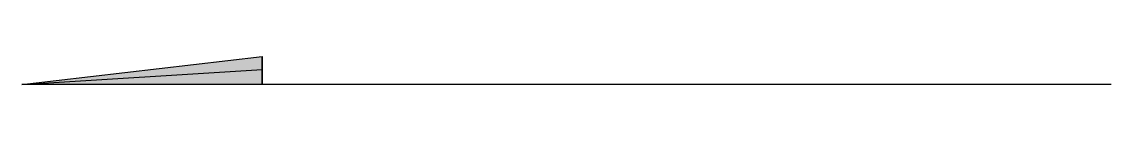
# Model space of a CAD drawing. Extents: x -10 to 10, y 0 to 0.5.
import ezdxf

# ---------------------------------------------------------------- set-up
doc = ezdxf.new("R2010")
doc.units = 0
doc.layers.get('0').update_dxf_attribs({"linetype": 'CONTINUOUS'})
doc.layers.add('地形线', color=7, linetype='CONTINUOUS')

msp = doc.modelspace()

# ---------------------------------------------------------------- hatches: boundary and pattern name
msp.add_hatch(color=7).paths.add_polyline_path([(-5.589, 0), (-5.589, 0.52), (-10, 0)])

# ---------------------------------------------------------------- linework, layer by layer
for points in [[(-10, 0), (-5.589, 0.52), (-5.589, 0)], [(-5.589, 0.52), (-5.589, 0)]]:
    msp.add_lwpolyline(points, close=True)
at = {"layer": '地形线', "color": 7, "linetype": 'Continuous'}
msp.add_line((-10, 0), (-5.589, 0.278), dxfattribs=at)
at = {"layer": '地形线', "color": 7}
msp.add_line((10, 0), (-10, 0), dxfattribs=at)

doc.saveas('drawing.dxf')
